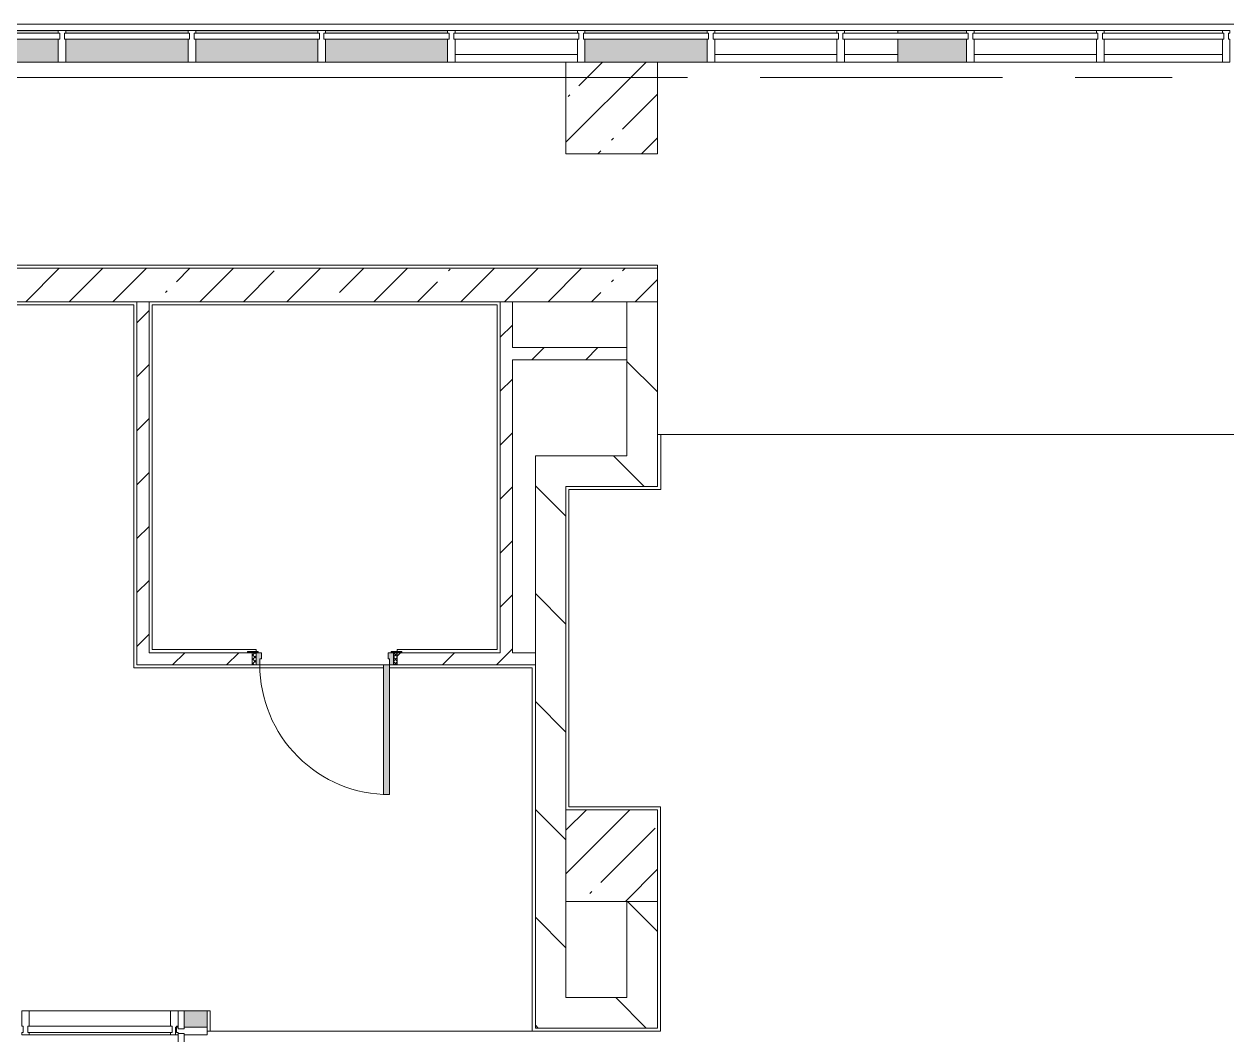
# Model space of a CAD drawing. Header units: millimetres. Extents: x 81494 to 296443, y -8553 to 29000.
# Drawn here: x 174994 to 182873, y 20725 to 27350 of the extents above; entities that cross this region are included whole.
import ezdxf

# ---------------------------------------------------------------- set-up
doc = ezdxf.new("R2010")
doc.units = ezdxf.units.MM
doc.linetypes.add('Осевая', pattern=[3175, 635, -476.25, 1587.5, -476.25])
for name, color, linetype, lineweight, true_color in [('A-DETL-GENF-3', 7, 'Continuous', 5, 0xaaaaaa), ('A-DETL-GENF-4', 7, 'Continuous', 5, 0xe2e2e2), ('A-DOOR-5', 7, 'Continuous', 5, 0xe2e2e2), ('A-DOOR-6', 7, 'Continuous', 5, 0xaaaaaa), ('A-DOOR-FRAM-4', 7, 'Continuous', 5, 0xe2e2e2), ('A-DOOR-FRAM-5', 7, 'Continuous', 5, 0xaaaaaa), ('A-FLOR-2', 7, 'Continuous', 5, 0xaaaaaa), ('A-GLAZ-CWMG-3', 7, 'Continuous', 5, 0x383e42)]:
    doc.layers.add(name, color=color, linetype=linetype, lineweight=lineweight, true_color=true_color)
for name, color, linetype, lineweight in [('A-GLAZ-CURT-2', 7, 'Continuous', 5), ('A-GLAZ-CWMG-2', 7, 'Continuous', 5), ('A-WALL', 7, 'Continuous', 9), ('A-WALL-4', 7, 'Continuous', 5), ('I-WALL-3', 7, 'Continuous', 5), ('S-COLS-1', 7, 'Continuous', 5), ('Оси', 7, 'Continuous', 9), ('Оси-2', 7, 'Осевая', 9)]:
    doc.layers.add(name, color=color, linetype=linetype, lineweight=lineweight)
pattern_1 = [(45, (169433.17, 0), (-176.7767, 176.7767), [])]
pattern_2 = [(135, (169433.17, 0), (-353.553, -353.553), [])]

# ---------------------------------------------------------------- blocks, each defined once
blk = doc.blocks.new('Системная панель - Стекло - 40мм-22856067-1_3_4_птичка')
at = {"layer": 'A-GLAZ-CURT-2'}
h = blk.add_hatch(dxfattribs=at)
h.set_pattern_fill('FP_134', color=256, style=0, pattern_type=2)
h.set_pattern_definition([(45, (-9285, -26790), (-1414.21, 1414.21), [1000, -3000]), (45, (-10285, -27290), (-1414.21, 1414.21), [3000, -1000]), (45, (-8285, -27790), (-1414.21, 1414.21), [1000, -3000])])
h.paths.add_polyline_path([(410, -40), (410, 0), (-410, 0), (-410, -40), (400, -40)])
for p, q in [((410, 0), (-410, 0)), ((-410, 0), (-410, -40)), ((-410, -40), (410, -40)), ((410, -40), (410, 0))]:
    blk.add_line(p, q, dxfattribs=at)
blk = doc.blocks.new('Системная панель - Стекло - 40мм-V202-1_3_4_птичка')
at = {"layer": 'A-GLAZ-CURT-2'}
for p, q in [((410, 0), (-410, 0)), ((-410, 0), (-410, -40)), ((-410, -40), (410, -40)), ((410, -40), (410, 0))]:
    blk.add_line(p, q, dxfattribs=at)
blk = doc.blocks.new('Системная панель - Стекло - 40мм-22856068-1_3_4_птичка')
at = {"layer": 'A-GLAZ-CURT-2'}
h = blk.add_hatch(dxfattribs=at)
h.set_pattern_fill('FP_135', color=256, style=0, pattern_type=2)
h.set_pattern_definition([(45, (-11835.1, -26790), (-1414.21, 1414.21), [1000, -3000]), (45, (-12835.1, -27290), (-1414.21, 1414.21), [3000, -1000]), (45, (-10835.1, -27790), (-1414.21, 1414.21), [1000, -3000])])
h.paths.add_polyline_path([(-410.1, -40), (410.1, -40), (410.1, 0), (-410.1, 0)])
for p, q in [((410.1, 0), (-410.1, 0)), ((-410.1, 0), (-410.1, -40)), ((-410.1, -40), (410.1, -40)), ((410.1, -40), (410.1, 0))]:
    blk.add_line(p, q, dxfattribs=at)
blk = doc.blocks.new('Системная панель - Стекло - 40мм-V203-1_3_4_птичка')
at = {"layer": 'A-GLAZ-CURT-2'}
for p, q in [((410, 0), (-410, 0)), ((-410, 0), (-410, -40)), ((-410, -40), (410, -40)), ((410, -40), (410, 0))]:
    blk.add_line(p, q, dxfattribs=at)
blk = doc.blocks.new('Системная панель - Стекло - 40мм-V204-1_3_4_птичка')
at = {"layer": 'A-GLAZ-CURT-2'}
for p, q in [((397.5, 0), (-397.5, 0)), ((-397.5, 0), (-397.5, -40)), ((397.5, -40), (397.5, 0)), ((-397.5, -40), (397.5, -40))]:
    blk.add_line(p, q, dxfattribs=at)
blk = doc.blocks.new('Прямоугольный импост - Импост структурный с накладкой - 160мм-20149069-1_3_4_птичка')
at = {"layer": 'A-GLAZ-CWMG-2'}
for p, q in [((9185, 27307), (8385, 27307)), ((9185, 27150), (8385, 27150))]:
    blk.add_line(p, q, dxfattribs=at)
blk = doc.blocks.new('Прямоугольный импост - Импост структурный с накладкой - 160мм-23251633-1_3_4_птичка')
at = {"layer": 'A-GLAZ-CWMG-2'}
for p, q in [((11285, 27307), (10935, 27307)), ((11285, 27307), (11285, 27290)), ((11285, 27250), (11285, 27150)), ((11285, 27150), (10935, 27150))]:
    blk.add_line(p, q, dxfattribs=at)
blk = doc.blocks.new('Прямоугольный импост - Импост структурный с накладкой - 190мм-23251634-1_3_4_птичка')
at = {"layer": 'A-GLAZ-CWMG-3'}
for points in [[(11735.3, 27290), (11735.3, 27307), (11285, 27307), (11285, 27290)], [(11735.3, 27100), (11735.3, 27250), (11285, 27250), (11285, 27100)]]:
    blk.add_hatch(color=256, dxfattribs=at).paths.add_polyline_path(points)
at = {"layer": 'A-GLAZ-CWMG-2'}
for p, q in [((11285, 27290), (11285, 27307)), ((11735.3, 27307), (11285, 27307)), ((11285, 27100), (11285, 27250)), ((11735.3, 27100), (11285, 27100))]:
    blk.add_line(p, q, dxfattribs=at)
blk = doc.blocks.new('Прямоугольный импост - Импост структурный с накладкой - 160мм-22794257-1_3_4_птичка')
at = {"layer": 'A-GLAZ-CWMG-2'}
for p, q in [((4935, 27307), (4160, 27307)), ((4935, 27150), (4160, 27150))]:
    blk.add_line(p, q, dxfattribs=at)
blk = doc.blocks.new('Прямоугольный импост - Импост структурный с накладкой - 190мм-20153711-1_3_4_птичка')
at = {"layer": 'A-GLAZ-CWMG-2'}
for p, q in [((-50, 40), (-50, 190)), ((-50, 190), (0, 190)), ((0, 190), (0, 40)), ((-40, 40), (-50, 40)), ((-50, -17), (-50, 0)), ((-50, 0), (-40, 0)), ((-40, 0), (-40, 40)), ((-10, 40), (-10, 0)), ((0, 40), (-10, 40)), ((-10, 0), (0, 0)), ((0, 0), (0, -17)), ((0, -17), (-50, -17))]:
    blk.add_line(p, q, dxfattribs=at)
blk = doc.blocks.new('Прямоугольный импост - Импост структурный с накладкой - 190мм-20153693-1_3_4_птичка')
at = {"layer": 'A-GLAZ-CWMG-2'}
for p, q in [((-25, 40), (-25, 190)), ((-25, 190), (25, 190)), ((25, 190), (25, 40)), ((-15, 40), (-25, 40)), ((-25, -17), (-25, 0)), ((-25, 0), (-15, 0)), ((-15, 0), (-15, 40)), ((15, 40), (15, 0)), ((25, 40), (15, 40)), ((15, 0), (25, 0)), ((25, 0), (25, -17)), ((25, -17), (-25, -17))]:
    blk.add_line(p, q, dxfattribs=at)
blk = doc.blocks.new('Прямоугольный импост - Импост структурный с накладкой - 160мм-19877844-1_3_4_птичка')
at = {"layer": 'A-GLAZ-CWMG-2'}
for p, q in [((-50, 0), (-50, 17)), ((-50, 17), (0, 17)), ((-40, 0), (-50, 0)), ((-40, -40), (-40, 0)), ((0, 0), (-10, 0)), ((-10, 0), (-10, -40)), ((0, 7), (0, 0)), ((-50, -140), (-50, -40)), ((-50, -40), (-40, -40)), ((-10, -40), (0, -40)), ((0, -40), (0, -140)), ((0, -140), (-50, -140))]:
    blk.add_line(p, q, dxfattribs=at)
blk = doc.blocks.new('Прямоугольный импост - Импост структурный с накладкой - 190мм-24242608-1_3_4_птичка')
at = {"layer": 'A-GLAZ-CWMG-3'}
for points in [[(6610, 20775), (6760, 20775), (6760, 20882), (6610, 20882), (6610, 20786.5)], [(6560, 20775), (6570, 20775), (6570, 20782), (6560, 20782)]]:
    blk.add_hatch(color=256, dxfattribs=at).paths.add_polyline_path(points)
at = {"layer": 'A-GLAZ-CWMG-2'}
for p in [(6610, 20882), (6760, 20775)]:
    blk.add_line(p, (6760, 20882), dxfattribs=at)
blk = doc.blocks.new('Системная панель - Стекло - 40мм-V227-1_3_4_птичка')
at = {"layer": 'A-GLAZ-CURT-2'}
for p, q in [((410, 0), (-410, 0)), ((-410, 0), (-410, -40)), ((-410, -40), (410, -40)), ((410, -40), (410, 0))]:
    blk.add_line(p, q, dxfattribs=at)
blk = doc.blocks.new('Прямоугольный импост - Импост структурный с накладкой - 190мм-23186023-1_3_4_птичка')
at = {"layer": 'A-GLAZ-CWMG-3'}
for points in [[(10035, 27290), (10035, 27307), (9235, 27307), (9235, 27290)], [(9235, 27100), (10035, 27100), (10035, 27250), (9235, 27250), (9235, 27150)]]:
    blk.add_hatch(color=256, dxfattribs=at).paths.add_polyline_path(points)
at = {"layer": 'A-GLAZ-CWMG-2'}
for p, q in [((10035, 27307), (9235, 27307)), ((10035, 27100), (9710, 27100))]:
    blk.add_line(p, q, dxfattribs=at)
blk = doc.blocks.new('Прямоугольный импост - Импост структурный с накладкой - 190мм-V228-1_3_4_птичка')
at = {"layer": 'A-GLAZ-CWMG-2'}
for p, q in [((-25, 40), (-25, 190)), ((25, 190), (25, 40)), ((-15, 40), (-25, 40)), ((-25, -17), (-25, 0)), ((-25, 0), (-15, 0)), ((-15, 0), (-15, 40)), ((15, 40), (15, 0)), ((25, 40), (15, 40)), ((15, 0), (25, 0)), ((25, 0), (25, -17)), ((25, -17), (-25, -17))]:
    blk.add_line(p, q, dxfattribs=at)
blk = doc.blocks.new('Системная панель - Стекло - 40мм-V229-1_3_4_птичка')
at = {"layer": 'A-GLAZ-CURT-2'}
for p, q in [((410, 0), (-410, 0)), ((-410, 0), (-410, -40)), ((-410, -40), (410, -40)), ((410, -40), (410, 0))]:
    blk.add_line(p, q, dxfattribs=at)
blk = doc.blocks.new('Прямоугольный импост - Импост структурный с накладкой - 190мм-V230-1_3_4_птичка')
at = {"layer": 'A-GLAZ-CWMG-3'}
for points in [[(8335, 27290), (8335, 27307), (7535, 27307), (7535, 27290)], [(7535, 27100), (8335, 27100), (8335, 27250), (7535, 27250), (7535, 27150)]]:
    blk.add_hatch(color=256, dxfattribs=at).paths.add_polyline_path(points)
at = {"layer": 'A-GLAZ-CWMG-2'}
for p, q in [((8335, 27307), (7535, 27307)), ((8335, 27100), (7535, 27100))]:
    blk.add_line(p, q, dxfattribs=at)
blk = doc.blocks.new('Системная панель - Стекло - 40мм-V265-1_3_4_птичка')
at = {"layer": 'A-GLAZ-CURT-2'}
for p, q in [((410, 0), (-410, 0)), ((-410, 0), (-410, -40)), ((-410, -40), (410, -40)), ((410, -40), (410, 0))]:
    blk.add_line(p, q, dxfattribs=at)
blk = doc.blocks.new('Системная панель - Стекло - 40мм-V266-1_3_4_птичка')
at = {"layer": 'A-GLAZ-CURT-2'}
for p, q in [((410, 0), (-410, 0)), ((-410, 0), (-410, -40)), ((-410, -40), (410, -40)), ((410, -40), (410, 0))]:
    blk.add_line(p, q, dxfattribs=at)
blk = doc.blocks.new('110_Дверь_СКБ_1Ст_Внутренняя1 - Д-8т 950x2100h_СУ-31746493-1_3_4_птичка')
at = {"layer": 'A-DOOR-5'}
h = blk.add_hatch(color=256, dxfattribs=at)
h.paths.add_polyline_path([(437.5, 40), (437.5, 0), (427.5, 0), (427.5, -40), (462.5, -40), (462.5, 40)])
h.paths.add_polyline_path([(-412.5, 40), (-437.5, 40), (-437.5, -40), (-402.5, -40), (-402.5, 0), (-412.5, 0)])
at = {"layer": 'A-DOOR-6'}
h = blk.add_hatch(dxfattribs=at)
h.set_pattern_fill('FP_8', color=256, style=0, pattern_type=2)
h.set_pattern_definition([(135, (1826.41, 104.685), (-14.14214, -14.14214), []), (225, (1826.41, 104.685), (14.14214, -14.14214), [])])
h.paths.add_polyline_path([(462.5, 40), (462.5, -40), (487.5, -40), (487.5, 40)])
at = {"layer": 'A-DOOR-FRAM-4'}
for points in [[(-412.5, 890), (-412.5, 40), (-372.5, 40), (-372.5, 890)], [(-422.5, -40), (-492.5, -40), (-492.5, -48), (-422.5, -48)], [(456.5, -40), (447.5, -40), (447.5, -48), (517.5, -48), (517.5, -40), (462.5, -40)]]:
    blk.add_hatch(color=256, dxfattribs=at).paths.add_polyline_path(points)
at = {"layer": 'A-DOOR-FRAM-5'}
h = blk.add_hatch(dxfattribs=at)
h.set_pattern_fill('FP_9', color=256, style=0, pattern_type=2)
h.set_pattern_definition([(45, (-296.384, 104.685), (-14.1421, 14.1421), []), (135, (-296.384, 104.685), (-14.1421, -14.1421), [])])
h.paths.add_polyline_path([(-462.5, 40), (-456.7, -40), (-437.5, -40), (-437.5, 40)])
at = {"layer": 'A-DOOR-6'}
for p, q in [((-412.5, 890), (-412.5, 40)), ((-372.5, 890), (-412.5, 890)), ((-372.5, 40), (-372.5, 890)), ((-412.5, 40), (-372.5, 40))]:
    blk.add_line(p, q, dxfattribs=at)
blk.add_arc((-412.5, 40), 850, 360, 90, dxfattribs=at)
at = {"layer": 'A-DOOR-FRAM-5'}
for p, q in [((-437.5, 40), (-462.5, 40)), ((-462.5, 40), (-462.5, -40)), ((-412.5, 40), (-437.5, 40)), ((-437.5, 40), (-437.5, -40)), ((-437.5, -40), (-437.5, 40)), ((-412.5, 0), (-412.5, 40)), ((-402.5, 0), (-412.5, 0)), ((-402.5, -40), (-402.5, 0)), ((437.5, 0), (427.5, 0)), ((427.5, 0), (427.5, -40)), ((437.5, 40), (437.5, 0)), ((462.5, 40), (437.5, 40)), ((462.5, -40), (462.5, 40)), ((487.5, 40), (462.5, 40)), ((462.5, 40), (462.5, -40)), ((487.5, -40), (487.5, 40)), ((-422.5, -40), (-492.5, -40)), ((-492.5, -40), (-492.5, -48)), ((-492.5, -48), (-422.5, -48)), ((-462.5, -40), (-437.5, -40)), ((-422.5, -39), (-437.5, -39)), ((-437.5, -39), (-437.5, -40)), ((-437.5, -40), (-402.5, -40)), ((-437.5, -40), (-422.5, -40)), ((-422.5, -40), (-422.5, -39)), ((-422.5, -48), (-422.5, -40)), ((427.5, -40), (462.5, -40)), ((462.5, -39), (447.5, -39)), ((447.5, -39), (447.5, -40)), ((447.5, -40), (462.5, -40)), ((517.5, -40), (447.5, -40)), ((447.5, -40), (447.5, -48)), ((447.5, -48), (517.5, -48)), ((462.5, -40), (462.5, -39)), ((462.5, -40), (487.5, -40)), ((517.5, -48), (517.5, -40))]:
    blk.add_line(p, q, dxfattribs=at)
blk = doc.blocks.new('Системная панель - Стекло - 40мм-31929511-1_3_4_птичка')
at = {"layer": 'A-GLAZ-CURT-2'}
for p, q in [((58.5, 40), (-58.5, 40)), ((-58.5, 40), (-58.5, 0)), ((-58.5, 0), (58.5, 0)), ((58.5, 0), (58.5, 40))]:
    blk.add_line(p, q, dxfattribs=at)
blk = doc.blocks.new('Системная панель - Стекло - 40мм-V275-1_3_4_птичка')
at = {"layer": 'A-GLAZ-CURT-2'}
h = blk.add_hatch(dxfattribs=at)
h.set_pattern_fill('FP_181', color=256, style=0, pattern_type=2)
h.set_pattern_definition([(45, (-6735, -26790), (-1414.21, 1414.21), [1000, -3000]), (45, (-7735, -27290), (-1414.21, 1414.21), [3000, -1000]), (45, (-5735, -27790), (-1414.21, 1414.21), [1000, -3000])])
h.paths.add_polyline_path([(400, -40), (410, -40), (410, 0), (-410, 0), (-410, -40), (-400, -40)])
for p, q in [((410, 0), (-410, 0)), ((-410, 0), (-410, -40)), ((-410, -40), (410, -40)), ((410, -40), (410, 0))]:
    blk.add_line(p, q, dxfattribs=at)
blk = doc.blocks.new('Системная панель - Стекло - 40мм-23770450-1_3_4_птичка')
at = {"layer": 'A-GLAZ-CURT-2'}
for p, q in [((472.5, 40), (-472.5, 40)), ((-472.5, 40), (-472.5, 0)), ((-472.5, 0), (472.5, 0)), ((472.5, 0), (472.5, 40))]:
    blk.add_line(p, q, dxfattribs=at)
blk = doc.blocks.new('Прямоугольный импост - Импост структурный с накладкой - 160мм-23770448-1_3_4_птичка')
at = {"layer": 'A-GLAZ-CWMG-2'}
for p, q in [((6520, 20882), (5595, 20882)), ((6520, 20725), (5595, 20725))]:
    blk.add_line(p, q, dxfattribs=at)
blk = doc.blocks.new('Прямоугольный импост - Импост структурный с накладкой - 160мм-19877843-1_3_4_птичка')
at = {"layer": 'A-GLAZ-CWMG-2'}
for p, q in [((-25, 0), (-25, 17)), ((-25, 17), (25, 17)), ((-15, 0), (-25, 0)), ((-15, -40), (-15, 0)), ((25, 0), (15, 0)), ((15, 0), (15, -40)), ((25, 17), (25, 0)), ((-25, -140), (-25, -40)), ((-25, -40), (-15, -40)), ((15, -40), (25, -40)), ((25, -40), (25, -140)), ((25, -140), (-25, -140))]:
    blk.add_line(p, q, dxfattribs=at)
blk = doc.blocks.new('BSC_Колонна _Прямоугольная - 600х600-V282-1_3_4_птичка')
at = {"layer": 'S-COLS-1'}
h = blk.add_hatch(dxfattribs=at)
h.set_pattern_fill('FP_188', color=256, style=0, pattern_type=2)
h.set_pattern_definition([(45, (-9410, -26800), (-285.123, 285.123), []), (45, (-9124.88, -26800), (-285.123, 285.123), [504.031, -100.806, 16.764, -84.042])])
h.paths.add_polyline_path([(-300, -300), (300, -300), (300, 300), (-300, 300), (-300, -145.6)])
for p, q in [((300, 300), (-300, 300)), ((-300, 300), (-300, -300)), ((300, -300), (300, 300)), ((-300, -300), (300, -300))]:
    blk.add_line(p, q, dxfattribs=at)
blk = doc.blocks.new('Прямоугольный импост - Импост структурный с накладкой - 190мм-V289-1_3_4_птичка')
at = {"layer": 'A-GLAZ-CWMG-2'}
for p, q in [((-25, 0), (-25, 17)), ((-25, 17), (25, 17)), ((-15, 0), (-25, 0)), ((-15, -40), (-15, 0)), ((25, 17), (25, 0)), ((-25, -190), (-25, -40)), ((-25, -40), (-15, -40)), ((25, -40), (25, -190)), ((25, -190), (-25, -190))]:
    blk.add_line(p, q, dxfattribs=at)
blk = doc.blocks.new('Дверь_Витражная_остекление_ - ДВН_ДАО_Главный вход_1800 в свету 3-32257949-1_3_4_птичка')
at = {"layer": 'A-DETL-GENF-4'}
for points in [[(-707, -135.7), (-707, -17), (-752, -17), (-752, -504), (-707, -504)], [(860, -1000), (860, -17), (815, -17), (815, -1000), (850, -1000)]]:
    blk.add_hatch(color=256, dxfattribs=at).paths.add_polyline_path(points)
at = {"layer": 'A-DETL-GENF-3'}
for p, q in [((-752, -504), (-752, -17)), ((-752, -17), (-752, -504)), ((-707, -504), (-707, -17)), ((-707, -504), (-707, -17)), ((815, -1000), (815, -17)), ((815, -17), (815, -1000)), ((860, -1000), (860, -17)), ((860, -1000), (860, -17)), ((-752, -80), (-707, -80)), ((-742, -424), (-742, -80)), ((-698, -424), (-698, -80)), ((806, -920), (806, -80)), ((860, -80), (815, -80)), ((850, -920), (850, -80)), ((-752, -424), (-707, -424)), ((-752, -504), (-707, -504)), ((-752, -504), (-707, -504)), ((860, -920), (815, -920)), ((860, -1000), (815, -1000)), ((815, -1000), (860, -1000))]:
    blk.add_line(p, q, dxfattribs=at)
at = {"layer": 'A-DOOR-6'}
for p, q in [((-860, 40), (-752, 40)), ((-860, 0), (-860, 40)), ((-752, 40), (-752, 0)), ((752, 40), (860, 40)), ((752, 0), (752, 40)), ((860, 40), (860, 0)), ((-752, 0), (-860, 0)), ((-752, -504), (-752, -17)), ((860, 0), (752, 0)), ((752, -1000), (752, -17))]:
    blk.add_line(p, q, dxfattribs=at)
for centre, radius, start, end in [((-752, 0), 504, 270, 358.01682), ((752, 0), 1000, 180.98524, 270)]:
    blk.add_arc(centre, radius, start, end, dxfattribs=at)
blk = doc.blocks.new('BSC_Колонна _Прямоугольная - 600х600-23998051-1_3_4_птичка')
at = {"layer": 'S-COLS-1'}
h = blk.add_hatch(dxfattribs=at)
h.set_pattern_fill('FP_207', color=256, style=0, pattern_type=2)
h.set_pattern_definition([(45, (-9410, -21900), (-285.123, 285.123), []), (45, (-9124.88, -21900), (-285.123, 285.123), [504.031, -100.806, 16.764, -84.042])])
h.paths.add_polyline_path([(300, -300), (300, 300), (-300, 300), (-300, -300), (2.1, -300)])
for p, q in [((300, 300), (-300, 300)), ((-300, 300), (-300, -300)), ((300, -300), (300, 300)), ((-300, -300), (300, -300))]:
    blk.add_line(p, q, dxfattribs=at)

msp = doc.modelspace()

# ---------------------------------------------------------------- hatches: boundary and pattern name
at = {"layer": 'I-WALL-3'}
h = msp.add_hatch(dxfattribs=at)
h.set_pattern_fill('FP_96', color=256, style=0, pattern_type=2)
h.set_pattern_definition([(45, (169433.17, 0), (-285.123, 285.123), []), (45, (169718.3, 0), (-285.123, 285.123), [504.031, -100.806, 16.764, -84.042])])
h.paths.add_polyline_path([(174255.3, 25530), (179143.2, 25530), (179143.2, 25750), (173493.2, 25750), (173493.2, 25530), (174113.2, 25530)])
h = msp.add_hatch(dxfattribs=at)
h.set_pattern_fill('FP_132', color=256, style=0, pattern_type=2)
h.set_pattern_definition(pattern_1)
h.paths.add_polyline_path([(175748.3, 23150), (175813.2, 23150), (175813.2, 25530), (175733.2, 25530), (175733.2, 23150)])
h = msp.add_hatch(dxfattribs=at)
h.set_pattern_fill('FP_132', color=256, style=0, pattern_type=2)
h.set_pattern_definition(pattern_1)
h.paths.add_polyline_path([(178193.2, 23230), (178193.2, 25530), (178113.2, 25530), (178113.2, 23230)])
h = msp.add_hatch(dxfattribs=at)
h.set_pattern_fill('FP_126', color=256, style=0, pattern_type=2)
h.set_pattern_definition(pattern_2)
h.paths.add_polyline_path([(179143.2, 24520), (179143.2, 25530), (178943.2, 25530), (178943.2, 24520)])
h = msp.add_hatch(dxfattribs=at)
h.set_pattern_fill('FP_132', color=256, style=0, pattern_type=2)
h.set_pattern_definition(pattern_1)
h.paths.add_polyline_path([(178943.2, 25150), (178943.2, 25230), (178193.2, 25230), (178193.2, 25150), (178889.8, 25150)])
h = msp.add_hatch(dxfattribs=at)
h.set_pattern_fill('FP_126', color=256, style=0, pattern_type=2)
h.set_pattern_definition(pattern_2)
h.paths.add_polyline_path([(178543.2, 23150), (178543.2, 24520), (178343.2, 24520), (178343.2, 23150)])
h = msp.add_hatch(dxfattribs=at)
h.set_pattern_fill('FP_126', color=256, style=0, pattern_type=2)
h.set_pattern_definition(pattern_2)
h.paths.add_polyline_path([(178543.2, 24320), (179143.2, 24320), (179143.2, 24520), (178543.2, 24520)])
h = msp.add_hatch(dxfattribs=at)
h.set_pattern_fill('FP_132', color=256, style=0, pattern_type=2)
h.set_pattern_definition(pattern_1)
h.paths.add_polyline_path([(178093.2, 23150), (178343.2, 23150), (178343.2, 23230), (177438.2, 23230), (177438.2, 23150), (177967.5, 23150)])
h.paths.add_polyline_path([(175813.2, 23150), (176488.2, 23150), (176488.2, 23230), (175813.2, 23230), (175813.2, 23186.9)])
h = msp.add_hatch(dxfattribs=at)
h.set_pattern_fill('FP_126', color=256, style=0, pattern_type=2)
h.set_pattern_definition(pattern_2)
h.paths.add_polyline_path([(178343.2, 20970), (178543.2, 20970), (178543.2, 23150), (178343.2, 23150), (178343.2, 20980.8)])
h = msp.add_hatch(dxfattribs=at)
h.set_pattern_fill('FP_126', color=256, style=0, pattern_type=2)
h.set_pattern_definition(pattern_2)
h.paths.add_polyline_path([(179143.2, 20970), (179143.2, 21600), (178943.2, 21600), (178943.2, 20970)])
h = msp.add_hatch(dxfattribs=at)
h.set_pattern_fill('FP_126', color=256, style=0, pattern_type=2)
h.set_pattern_definition(pattern_2)
h.paths.add_polyline_path([(179136, 20770), (179143.2, 20770), (179143.2, 20970), (178343.2, 20970), (178343.2, 20770), (178543.2, 20770)])

# ---------------------------------------------------------------- linework, layer by layer
at = {"layer": 'A-FLOR-2'}
for p, q in [((178543.2, 27100), (177818.2, 27100)), ((180318.2, 27100), (179518.2, 27100)), ((180718.2, 27100), (180368.2, 27100)), ((182018.4, 27100), (181218.4, 27100)), ((182843.4, 27100), (182068.4, 27100)), ((173494.3, 25770), (179143.2, 25770)), ((179143.2, 25770), (179143.2, 25750)), ((175713.2, 25510), (173494.3, 25510)), ((175713.2, 23130), (175713.2, 25510)), ((178093.2, 25510), (175833.2, 25510)), ((175833.2, 25510), (175833.2, 23250)), ((178093.2, 23250), (178093.2, 25510)), ((179143.2, 24660), (183782, 24660)), ((179164.2, 24660), (179164.2, 24299)), ((179164.2, 24299), (178563.2, 24299)), ((178563.2, 24299), (178563.2, 22220)), ((175833.2, 23250), (176513.2, 23250)), ((176513.2, 23250), (176513.2, 23238)), ((177438.2, 23238), (177438.2, 23250)), ((177438.2, 23250), (178093.2, 23250)), ((177348.2, 23130), (175713.2, 23130)), ((176538.2, 23150), (177348.2, 23150)), ((178323.2, 23130), (177388.2, 23130)), ((178323.2, 20750), (178323.2, 23130)), ((178563.2, 22220), (179163.2, 22220)), ((179163.2, 22220), (179163.2, 20750)), ((176193.2, 20882), (176213.2, 20882)), ((176213.2, 20882), (176213.2, 20750)), ((179163.2, 20750), (176193.2, 20750))]:
    msp.add_line(p, q, dxfattribs=at)
at = {"layer": 'A-WALL'}
for p, q in [((175813.2, 25530), (175733.2, 25530)), ((178193.2, 25530), (178113.2, 25530)), ((179143.2, 25530), (178943.2, 25530)), ((178943.2, 25150), (178943.2, 25230)), ((178343.2, 23150), (178343.2, 23230))]:
    msp.add_line(p, q, dxfattribs=at)
at = {"layer": 'A-WALL-4'}
msp.add_line((173493.2, 27350), (187243.4, 27350), dxfattribs=at)
at = {"layer": 'I-WALL-3'}
for p, q in [((179143.2, 25750), (173493.2, 25750)), ((179143.2, 24320), (179143.2, 25750)), ((173493.2, 25530), (175733.2, 25530)), ((175733.2, 25530), (175733.2, 23150)), ((175813.2, 23230), (175813.2, 25530)), ((175813.2, 25530), (178113.2, 25530)), ((178113.2, 25530), (178113.2, 23230)), ((178193.2, 25530), (178943.2, 25530)), ((178193.2, 25230), (178193.2, 25530)), ((178943.2, 25530), (178943.2, 25230)), ((178943.2, 25230), (178193.2, 25230)), ((178193.2, 23230), (178193.2, 25150)), ((178193.2, 25150), (178943.2, 25150)), ((178943.2, 25150), (178943.2, 24520)), ((178343.2, 24520), (178343.2, 23230)), ((178943.2, 24520), (178343.2, 24520)), ((178543.2, 22200), (178543.2, 24320)), ((178543.2, 24320), (179143.2, 24320)), ((176458.2, 23230), (175813.2, 23230)), ((178113.2, 23230), (177468.2, 23230)), ((178343.2, 23230), (178193.2, 23230)), ((175733.2, 23150), (176488.2, 23150)), ((177438.2, 23150), (178343.2, 23150)), ((178343.2, 23150), (178343.2, 20770)), ((178543.2, 20970), (178543.2, 21600)), ((178943.2, 21600), (178943.2, 20970)), ((179143.2, 20770), (179143.2, 21600)), ((178943.2, 20970), (178543.2, 20970)), ((178343.2, 20770), (179143.2, 20770))]:
    msp.add_line(p, q, dxfattribs=at)
at = {"layer": 'Оси'}
msp.add_line((166204.4, 27000), (178704.4, 27000), dxfattribs=at)
at = {"layer": 'Оси-2'}
msp.add_line((178704.4, 27000), (190723.6, 27000), dxfattribs=at)

# ---------------------------------------------------------------- block references
at = {"layer": 'A-DOOR-6'}
for name, p, rotation in [('110_Дверь_СКБ_1Ст_Внутренняя1 - Д-8т 950x2100h_СУ-31746493-1_3_4_птичка', (176975.7, 23190), 180), ('Дверь_Витражная_остекление_ - ДВН_ДАО_Главный вход_1800 в свету 3-32257949-1_3_4_птичка', (176003.2, 19875), 269.9999999999999)]:
    msp.add_blockref(name, p, dxfattribs=dict(at, rotation=rotation))
at = {"layer": 'A-GLAZ-CURT-2'}
for name, p in [('Системная панель - Стекло - 40мм-V266-1_3_4_птичка', (174818.2, 27290)), ('Системная панель - Стекло - 40мм-V275-1_3_4_птичка', (175668.2, 27290)), ('Системная панель - Стекло - 40мм-V265-1_3_4_птичка', (176518.2, 27290)), ('Системная панель - Стекло - 40мм-V229-1_3_4_птичка', (177368.2, 27290)), ('Системная панель - Стекло - 40мм-22856067-1_3_4_птичка', (178218.2, 27290)), ('Системная панель - Стекло - 40мм-V227-1_3_4_птичка', (179068.2, 27290)), ('Системная панель - Стекло - 40мм-V202-1_3_4_птичка', (179918.2, 27290)), ('Системная панель - Стекло - 40мм-22856068-1_3_4_птичка', (180768.3, 27290)), ('Системная панель - Стекло - 40мм-V203-1_3_4_птичка', (181618.4, 27290)), ('Системная панель - Стекло - 40мм-V204-1_3_4_птичка', (182455.9, 27290)), ('Системная панель - Стекло - 40мм-23770450-1_3_4_птичка', (175490.7, 20742))]:
    msp.add_blockref(name, p, dxfattribs=at)
at = {"layer": 'A-GLAZ-CURT-2', "rotation": 269.9999999999999}
msp.add_blockref('Системная панель - Стекло - 40мм-31929511-1_3_4_птичка', (176003.2, 20823.5), dxfattribs=at)
at = {"layer": 'A-GLAZ-CWMG-2'}
for name, p in [('Прямоугольный импост - Импост структурный с накладкой - 190мм-V230-1_3_4_птичка', (166883.2, 0)), ('Прямоугольный импост - Импост структурный с накладкой - 190мм-V230-1_3_4_птичка', (167733.2, 0)), ('Прямоугольный импост - Импост структурный с накладкой - 190мм-V230-1_3_4_птичка', (168583.2, 0)), ('Прямоугольный импост - Импост структурный с накладкой - 190мм-V230-1_3_4_птичка', (169433.2, 0)), ('Прямоугольный импост - Импост структурный с накладкой - 160мм-20149069-1_3_4_птичка', (169433.2, 0)), ('Прямоугольный импост - Импост структурный с накладкой - 190мм-23186023-1_3_4_птичка', (169433.2, 0)), ('Прямоугольный импост - Импост структурный с накладкой - 160мм-20149069-1_3_4_птичка', (171133.2, 0)), ('Прямоугольный импост - Импост структурный с накладкой - 160мм-23251633-1_3_4_птичка', (169433.2, 0)), ('Прямоугольный импост - Импост структурный с накладкой - 190мм-23251634-1_3_4_птичка', (169433.2, 0)), ('Прямоугольный импост - Импост структурный с накладкой - 160мм-20149069-1_3_4_птичка', (172833.4, 0)), ('Прямоугольный импост - Импост структурный с накладкой - 160мм-22794257-1_3_4_птичка', (177908.4, 0)), ('Прямоугольный импост - Импост структурный с накладкой - 160мм-23770448-1_3_4_птичка', (169433.2, 0)), ('Прямоугольный импост - Импост структурный с накладкой - 190мм-24242608-1_3_4_птичка', (169433.2, 0))]:
    msp.add_blockref(name, p, dxfattribs=at)
at = {"layer": 'A-GLAZ-CWMG-2', "extrusion": (0, 0, -1)}
for name, p, rotation in [('Прямоугольный импост - Импост структурный с накладкой - 190мм-20153693-1_3_4_птичка', (-175243.2, 27290), 180), ('Прямоугольный импост - Импост структурный с накладкой - 190мм-20153693-1_3_4_птичка', (-176093.2, 27290), 180), ('Прямоугольный импост - Импост структурный с накладкой - 190мм-20153693-1_3_4_птичка', (-176943.2, 27290), 180), ('Прямоугольный импост - Импост структурный с накладкой - 190мм-20153693-1_3_4_птичка', (-177793.2, 27290), 180), ('Прямоугольный импост - Импост структурный с накладкой - 190мм-V228-1_3_4_птичка', (-178643.2, 27290), 180), ('Прямоугольный импост - Импост структурный с накладкой - 190мм-20153693-1_3_4_птичка', (-179493.2, 27290), 180), ('Прямоугольный импост - Импост структурный с накладкой - 190мм-20153693-1_3_4_птичка', (-180343.2, 27290), 180), ('Прямоугольный импост - Импост структурный с накладкой - 190мм-20153693-1_3_4_птичка', (-181193.4, 27290), 180), ('Прямоугольный импост - Импост структурный с накладкой - 190мм-20153693-1_3_4_птичка', (-182043.4, 27290), 180), ('Прямоугольный импост - Импост структурный с накладкой - 190мм-20153711-1_3_4_птичка', (-182893.4, 27290), 180), ('Прямоугольный импост - Импост структурный с накладкой - 160мм-19877843-1_3_4_птичка', (-175003.2, 20742), 180), ('Прямоугольный импост - Импост структурный с накладкой - 160мм-19877844-1_3_4_птичка', (-176003.2, 20742), 180), ('Прямоугольный импост - Импост структурный с накладкой - 190мм-V289-1_3_4_птичка', (-176003.2, 20750), 270.0000000000001)]:
    msp.add_blockref(name, p, dxfattribs=dict(at, rotation=rotation))
at = {"layer": 'S-COLS-1'}
for name, p in [('BSC_Колонна _Прямоугольная - 600х600-V282-1_3_4_птичка', (178843.2, 26800)), ('BSC_Колонна _Прямоугольная - 600х600-23998051-1_3_4_птичка', (178843.2, 21900))]:
    msp.add_blockref(name, p, dxfattribs=at)

doc.saveas('drawing.dxf')
